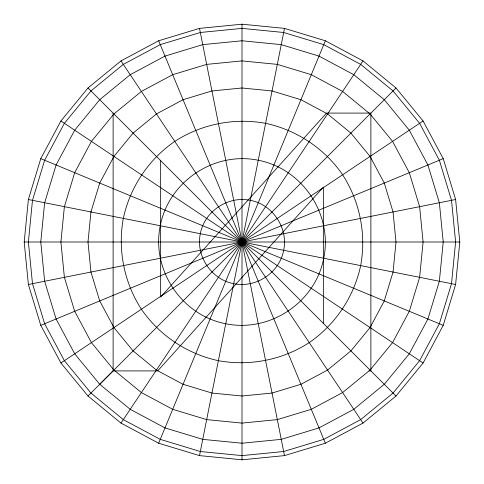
<?xml version="1.0" encoding="UTF-8"?>
<svg xmlns="http://www.w3.org/2000/svg" width="484" height="484" viewBox="0 0 484 484"><rect width="100%" height="100%" fill="white"/><g stroke="black" fill="none" stroke-linecap="round" stroke-linejoin="round"><path stroke-width="0.73" d="M24.2 242L28.387 199.511L40.777 158.649L60.905 120.994L87.991 87.991L120.994 60.905L158.649 40.777L199.511 28.387L242 24.2L284.489 28.387L325.351 40.777L363.006 60.905L396.009 87.991L423.095 120.994L443.223 158.649L455.613 199.511L459.8 242L455.613 284.489L443.223 325.351L423.095 363.006L396.009 396.009L363.006 423.095L325.351 443.223L284.489 455.613L242 459.8L199.511 455.613L158.649 443.223L120.994 423.095L87.991 396.009L60.905 363.006L40.777 325.351L28.387 284.489L24.2 242L459.8 242M199.511 455.613L284.489 28.387M158.649 443.223L325.351 40.777M120.994 423.095L363.006 60.905M87.991 396.009L396.009 87.991M99.716 384.284L130.208 409.307L164.996 427.904L202.742 439.357L242 443.223L281.258 439.357L319.004 427.904L353.792 409.307L384.284 384.284L409.307 353.792L427.904 319.004L439.357 281.258L443.223 242L439.357 202.742L427.904 164.996L409.307 130.208L384.284 99.716L353.792 74.693L319.004 56.096L281.258 44.643L242 40.777L202.742 44.643L164.996 56.096L130.208 74.693L99.716 99.716L74.693 130.208L56.096 164.996L44.643 202.742L40.777 242L44.643 281.258L56.096 319.004L74.693 353.792L99.716 384.284L113.123 370.913L157.669 370.913L323.348 187.175L323.348 323.348M60.905 363.006L423.095 120.994M40.777 325.351L443.223 158.649M28.387 284.489L455.613 199.511M369.002 370.913L370.877 370.913L370.877 113.087L326.519 113.087L160.652 297.031L160.652 160.652M28.387 199.511L455.613 284.489M40.777 158.649L443.223 325.351M60.905 120.994L423.095 363.006M87.991 87.991L396.009 396.009M120.994 60.905L363.006 423.095M158.649 40.777L325.351 443.223M199.511 28.387L284.489 455.613M242 24.2L242 459.8M113.123 113.087L113.123 370.913M32.489 200.328L28.387 242L32.489 283.672L44.643 323.748L64.384 360.677L90.95 393.05L123.323 419.616L160.252 439.357L200.328 451.511L242 455.613L283.672 451.511L323.748 439.357L360.677 419.616L393.05 393.05L419.616 360.677L439.357 323.748L451.511 283.672L455.613 242L451.511 200.328L439.357 160.252L419.616 123.323L393.05 90.95L360.677 64.384L323.748 44.643L283.672 32.489L242 28.387L200.328 32.489L160.252 44.643L123.323 64.384L90.95 90.95L64.384 123.323L44.643 160.252L32.489 200.328M64.384 206.668L60.905 242L64.384 277.332L74.693 311.303L91.428 342.611L113.946 370.054L141.388 392.572L172.697 409.307L206.668 419.616L242 423.095L277.332 419.616L311.303 409.307L342.611 392.572L370.054 370.054L392.572 342.611L409.307 311.303L419.616 277.332L423.095 242L419.616 206.668L409.307 172.697L392.572 141.388L370.054 113.946L342.611 91.428L311.303 74.693L277.332 64.384L242 60.905L206.668 64.384L172.697 74.693L141.388 91.428L113.946 113.946L91.428 141.388L74.693 172.697L64.384 206.668M90.95 211.956L87.991 242L90.95 272.044L99.716 300.939L113.946 327.565L133.1 350.9L156.435 370.054L183.061 384.284L211.956 393.05L242 396.009L272.044 393.05L300.939 384.284L327.565 370.054L350.9 350.9L370.054 327.565L384.284 300.939L393.05 272.044L396.009 242L393.05 211.956L384.284 183.061L370.054 156.435L350.9 133.1L327.565 113.946L300.939 99.716L272.044 90.95L242 87.991L211.956 90.95L183.061 99.716L156.441 113.946L133.1 133.1L113.946 156.435L99.716 183.061L90.95 211.956M123.323 218.393C117.552 249.683 124.079 282.529 141.388 309.228C159.43 335.43 187.278 354.04 218.393 360.677C249.683 366.449 282.529 359.921 309.228 342.611C335.43 324.57 354.04 296.722 360.677 265.607C366.449 234.316 359.921 201.471 342.611 174.772C324.57 148.57 296.722 129.96 265.607 123.323C234.316 117.552 201.471 124.079 174.772 141.388C148.57 159.43 129.96 187.278 123.323 218.393M160.252 225.738C151.153 269.812 181.536 315.29 225.738 323.748C269.812 332.847 315.29 302.464 323.748 258.262C332.847 214.188 302.464 168.71 258.262 160.252C214.188 151.153 168.71 181.536 160.252 225.738M200.328 233.712C195.56 255.927 211.357 279.577 233.712 283.672C255.927 288.44 279.577 272.643 283.672 250.288C288.44 228.073 272.643 204.423 250.288 200.328C228.073 195.56 204.423 211.357 200.328 233.712"/></g></svg>
